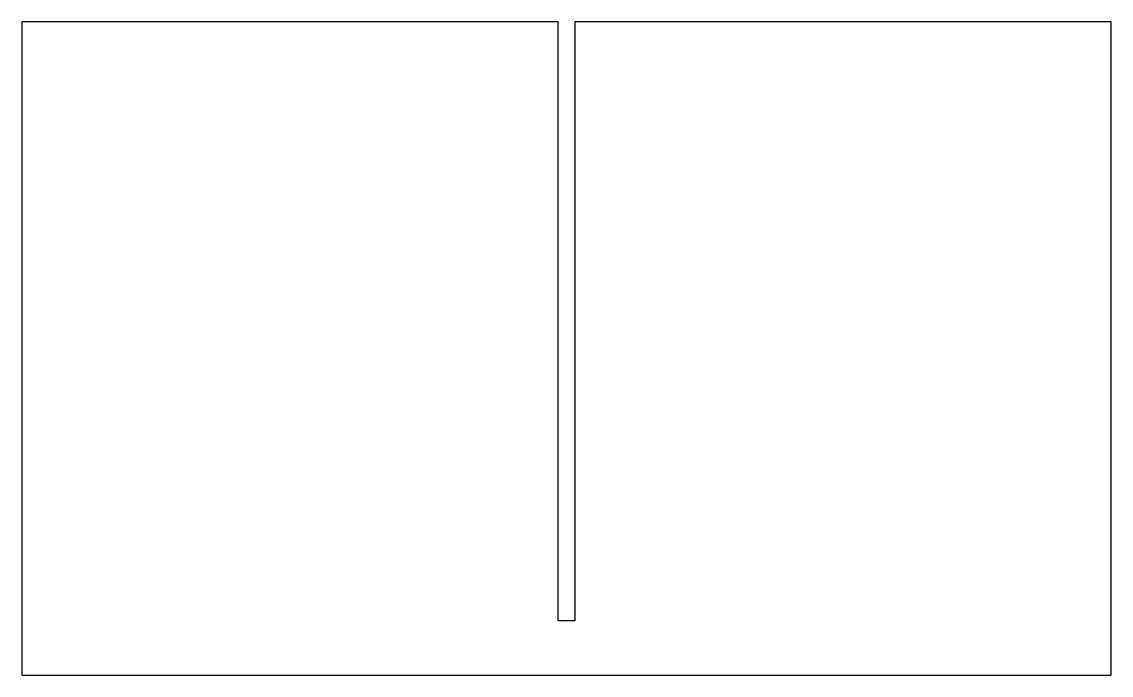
# Model space of a CAD drawing. Header units: millimetres. Extents: x 0 to 200, y 0 to 120.
import ezdxf

# ---------------------------------------------------------------- set-up
doc = ezdxf.new("R2010")
doc.units = ezdxf.units.MM

msp = doc.modelspace()

# ---------------------------------------------------------------- linework, layer by layer
msp.add_lwpolyline([(0, 0), (200, 0), (200, 120), (101.5, 120), (101.5, 10), (98.5, 10), (98.5, 120), (0, 120)], close=True)

doc.saveas('drawing.dxf')
